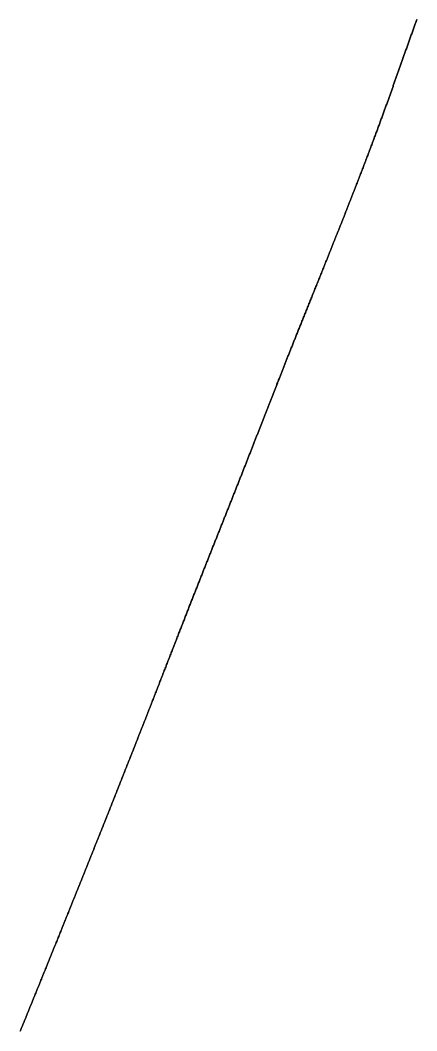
# Model space of a CAD drawing. Header units: inches. Extents: x 130170 to 284068, y 377793 to 804530.
# Drawn here: x 260200 to 260220.6, y 744033.2 to 744085.7 of the extents above; entities that cross this region are included whole.
import ezdxf

# ---------------------------------------------------------------- set-up
doc = ezdxf.new("R2010")
doc.units = ezdxf.units.IN
doc.header["$MEASUREMENT"] = 0
doc.layers.add('muni_il', color=7, linetype='Continuous')

msp = doc.modelspace()

# ---------------------------------------------------------------- linework, layer by layer
at = {"layer": 'muni_il'}
for points in [[(260199.983, 744033.163), (260200.012, 744033.232), (260200.04, 744033.302), (260200.069, 744033.372), (260200.098, 744033.441), (260200.126, 744033.511), (260200.155, 744033.58), (260200.183, 744033.649), (260200.211, 744033.718), (260200.24, 744033.787), (260200.268, 744033.855), (260200.296, 744033.924), (260200.324, 744033.993), (260200.352, 744034.061), (260200.38, 744034.129), (260200.408, 744034.197), (260200.436, 744034.265), (260200.463, 744034.333), (260200.491, 744034.401), (260200.519, 744034.469), (260200.546, 744034.536), (260200.574, 744034.604), (260200.601, 744034.671), (260200.629, 744034.738), (260200.656, 744034.806), (260200.684, 744034.873), (260200.711, 744034.94), (260200.738, 744035.007), (260200.765, 744035.073), (260200.793, 744035.14), (260200.82, 744035.207), (260200.847, 744035.273), (260200.874, 744035.34), (260200.901, 744035.406), (260200.928, 744035.472), (260200.955, 744035.538), (260200.982, 744035.605), (260201.009, 744035.671), (260201.035, 744035.737), (260201.062, 744035.803), (260201.089, 744035.868), (260201.116, 744035.934), (260201.142, 744036), (260201.169, 744036.066), (260201.196, 744036.131), (260201.222, 744036.197), (260201.249, 744036.262), (260201.275, 744036.328), (260201.302, 744036.393), (260201.328, 744036.459), (260201.355, 744036.524), (260201.381, 744036.589), (260201.408, 744036.655), (260201.434, 744036.72), (260201.461, 744036.785), (260201.487, 744036.85), (260201.514, 744036.916), (260201.54, 744036.981), (260201.566, 744037.046), (260201.593, 744037.111), (260201.619, 744037.176), (260201.645, 744037.241), (260201.672, 744037.306), (260201.698, 744037.371), (260201.724, 744037.436), (260201.751, 744037.501), (260201.777, 744037.567), (260201.803, 744037.632), (260201.83, 744037.697), (260201.856, 744037.762), (260201.882, 744037.827), (260201.909, 744037.892), (260201.935, 744037.957), (260201.961, 744038.023), (260201.988, 744038.088), (260202.014, 744038.153), (260202.04, 744038.218), (260202.067, 744038.284), (260202.093, 744038.349), (260202.12, 744038.414), (260202.146, 744038.48), (260202.172, 744038.545), (260202.199, 744038.611), (260202.225, 744038.676), (260202.252, 744038.742), (260202.278, 744038.808), (260202.305, 744038.873), (260202.331, 744038.939), (260202.358, 744039.005), (260202.384, 744039.071), (260202.411, 744039.137), (260202.438, 744039.203), (260202.464, 744039.269), (260202.491, 744039.335), (260202.518, 744039.401), (260202.544, 744039.467), (260202.571, 744039.534), (260202.598, 744039.6), (260202.625, 744039.667), (260202.652, 744039.733), (260202.678, 744039.8), (260202.705, 744039.867), (260202.732, 744039.933), (260202.759, 744040), (260202.786, 744040.067), (260202.813, 744040.134), (260202.84, 744040.202), (260202.867, 744040.269), (260202.894, 744040.336), (260202.922, 744040.404), (260202.949, 744040.471), (260202.976, 744040.539), (260203.003, 744040.606), (260203.031, 744040.674), (260203.058, 744040.742), (260203.085, 744040.81), (260203.113, 744040.878), (260203.14, 744040.947), (260203.168, 744041.015), (260203.195, 744041.083), (260203.223, 744041.152), (260203.25, 744041.22), (260203.278, 744041.289), (260203.306, 744041.358), (260203.333, 744041.427), (260203.361, 744041.496), (260203.389, 744041.565), (260203.417, 744041.634), (260203.444, 744041.704), (260203.472, 744041.773), (260203.5, 744041.843), (260203.528, 744041.912), (260203.556, 744041.982), (260203.584, 744042.052), (260203.612, 744042.122), (260203.64, 744042.192), (260203.669, 744042.262), (260203.697, 744042.332), (260203.725, 744042.403), (260203.753, 744042.473), (260203.782, 744042.544), (260203.81, 744042.614), (260203.838, 744042.685), (260203.867, 744042.756), (260203.895, 744042.827), (260203.923, 744042.898), (260203.952, 744042.969), (260203.981, 744043.04), (260204.009, 744043.111), (260204.038, 744043.183), (260204.066, 744043.254), (260204.095, 744043.326), (260204.124, 744043.398), (260204.152, 744043.469), (260204.181, 744043.541), (260204.21, 744043.613), (260204.239, 744043.685), (260204.267, 744043.757), (260204.296, 744043.829), (260204.325, 744043.901), (260204.354, 744043.973), (260204.383, 744044.046), (260204.412, 744044.118), (260204.44, 744044.19), (260204.47, 744044.263), (260204.498, 744044.336), (260204.527, 744044.408), (260204.556, 744044.481), (260204.585, 744044.554), (260204.614, 744044.626), (260204.643, 744044.699), (260204.673, 744044.772), (260204.702, 744044.845), (260204.731, 744044.918), (260204.76, 744044.991), (260204.789, 744045.064), (260204.818, 744045.137), (260204.847, 744045.21), (260204.876, 744045.283), (260204.905, 744045.356), (260204.934, 744045.429), (260204.963, 744045.502), (260204.992, 744045.575), (260205.021, 744045.649), (260205.05, 744045.722), (260205.079, 744045.795), (260205.108, 744045.868), (260205.138, 744045.941), (260205.167, 744046.014), (260205.196, 744046.088), (260205.225, 744046.161), (260205.254, 744046.234), (260205.283, 744046.307), (260205.312, 744046.38), (260205.341, 744046.453), (260205.37, 744046.526), (260205.399, 744046.6), (260205.428, 744046.673), (260205.456, 744046.746), (260205.485, 744046.818), (260205.514, 744046.891), (260205.543, 744046.964), (260205.572, 744047.037), (260205.601, 744047.11), (260205.629, 744047.182), (260205.658, 744047.255), (260205.687, 744047.328), (260205.715, 744047.4), (260205.744, 744047.473), (260205.772, 744047.545), (260205.801, 744047.617), (260205.829, 744047.689), (260205.858, 744047.762), (260205.886, 744047.834), (260205.915, 744047.906), (260205.943, 744047.978), (260205.971, 744048.049), (260206, 744048.121), (260206.028, 744048.193), (260206.056, 744048.264), (260206.084, 744048.336), (260206.112, 744048.407), (260206.14, 744048.478), (260206.168, 744048.549), (260206.196, 744048.62), (260206.224, 744048.691), (260206.252, 744048.762), (260206.28, 744048.833), (260206.307, 744048.903), (260206.335, 744048.973), (260206.363, 744049.044), (260206.39, 744049.114), (260206.418, 744049.184), (260206.445, 744049.253), (260206.472, 744049.323), (260206.5, 744049.393), (260206.527, 744049.462), (260206.554, 744049.531), (260206.581, 744049.6), (260206.608, 744049.669), (260206.635, 744049.738), (260206.662, 744049.807), (260206.689, 744049.875), (260206.715, 744049.944), (260206.742, 744050.012), (260206.769, 744050.08), (260206.795, 744050.148), (260206.822, 744050.215), (260206.848, 744050.283), (260206.875, 744050.35), (260206.901, 744050.417), (260206.927, 744050.484), (260206.953, 744050.551), (260206.979, 744050.617), (260207.005, 744050.684), (260207.031, 744050.75), (260207.057, 744050.816), (260207.083, 744050.882), (260207.108, 744050.948), (260207.134, 744051.013), (260207.16, 744051.078), (260207.185, 744051.144), (260207.21, 744051.208), (260207.236, 744051.273), (260207.261, 744051.338), (260207.286, 744051.402), (260207.311, 744051.466), (260207.336, 744051.53), (260207.361, 744051.594), (260207.386, 744051.658), (260207.41, 744051.721), (260207.435, 744051.784), (260207.46, 744051.847), (260207.484, 744051.91), (260207.509, 744051.973), (260207.533, 744052.035), (260207.557, 744052.097), (260207.581, 744052.159), (260207.606, 744052.221), (260207.63, 744052.283), (260207.654, 744052.344), (260207.678, 744052.406), (260207.701, 744052.467), (260207.725, 744052.527), (260207.749, 744052.588), (260207.772, 744052.649), (260207.796, 744052.709), (260207.819, 744052.769), (260207.843, 744052.829), (260207.866, 744052.889), (260207.889, 744052.948), (260207.912, 744053.007), (260207.935, 744053.067), (260207.958, 744053.125), (260207.981, 744053.184), (260208.004, 744053.243), (260208.027, 744053.301), (260208.05, 744053.359), (260208.072, 744053.417), (260208.095, 744053.475), (260208.117, 744053.533), (260208.14, 744053.59), (260208.162, 744053.648), (260208.185, 744053.705), (260208.207, 744053.762), (260208.229, 744053.818), (260208.251, 744053.875), (260208.273, 744053.931), (260208.295, 744053.988), (260208.317, 744054.044), (260208.339, 744054.1), (260208.361, 744054.155), (260208.383, 744054.211), (260208.404, 744054.266), (260208.426, 744054.322), (260208.447, 744054.377), (260208.469, 744054.432), (260208.49, 744054.487), (260208.512, 744054.541), (260208.533, 744054.596), (260208.554, 744054.65), (260208.576, 744054.704), (260208.597, 744054.758), (260208.618, 744054.812), (260208.639, 744054.866), (260208.66, 744054.92), (260208.681, 744054.973), (260208.702, 744055.027), (260208.723, 744055.08), (260208.744, 744055.133), (260208.764, 744055.186), (260208.785, 744055.239), (260208.806, 744055.291), (260208.827, 744055.344), (260208.847, 744055.397), (260208.868, 744055.449), (260208.888, 744055.501), (260208.909, 744055.553), (260208.929, 744055.605), (260208.95, 744055.657), (260208.97, 744055.709), (260208.991, 744055.761), (260209.011, 744055.813), (260209.031, 744055.864), (260209.052, 744055.916), (260209.072, 744055.967), (260209.092, 744056.018), (260209.112, 744056.069), (260209.132, 744056.121), (260209.152, 744056.172), (260209.173, 744056.223), (260209.193, 744056.273), (260209.213, 744056.324), (260209.233, 744056.375), (260209.253, 744056.425), (260209.272, 744056.476), (260209.293, 744056.526), (260209.312, 744056.577), (260209.332, 744056.627), (260209.352, 744056.678), (260209.372, 744056.728), (260209.392, 744056.778), (260209.412, 744056.828), (260209.432, 744056.878), (260209.451, 744056.928), (260209.471, 744056.978), (260209.491, 744057.028), (260209.511, 744057.078), (260209.53, 744057.128), (260209.55, 744057.177), (260209.57, 744057.227), (260209.59, 744057.277), (260209.609, 744057.326), (260209.629, 744057.376), (260209.649, 744057.426), (260209.668, 744057.475), (260209.688, 744057.525), (260209.708, 744057.574), (260209.727, 744057.624), (260209.747, 744057.673), (260209.766, 744057.722), (260209.786, 744057.772), (260209.806, 744057.821), (260209.825, 744057.87), (260209.845, 744057.92), (260209.865, 744057.969), (260209.884, 744058.018), (260209.904, 744058.068), (260209.923, 744058.117), (260209.943, 744058.166), (260209.962, 744058.215), (260209.982, 744058.264), (260210.002, 744058.314), (260210.021, 744058.363), (260210.041, 744058.412), (260210.06, 744058.461), (260210.08, 744058.51), (260210.099, 744058.559), (260210.119, 744058.609), (260210.139, 744058.658), (260210.158, 744058.707), (260210.178, 744058.756), (260210.197, 744058.805), (260210.217, 744058.854), (260210.236, 744058.903), (260210.256, 744058.952), (260210.276, 744059.002), (260210.295, 744059.051), (260210.315, 744059.1), (260210.334, 744059.149), (260210.354, 744059.198), (260210.373, 744059.247), (260210.393, 744059.296), (260210.412, 744059.345), (260210.432, 744059.394), (260210.452, 744059.443), (260210.471, 744059.492), (260210.491, 744059.542), (260210.51, 744059.591), (260210.53, 744059.64), (260210.549, 744059.689), (260210.569, 744059.738), (260210.588, 744059.787), (260210.608, 744059.836), (260210.627, 744059.885), (260210.647, 744059.934), (260210.667, 744059.983), (260210.686, 744060.033), (260210.706, 744060.082), (260210.725, 744060.131), (260210.745, 744060.18), (260210.764, 744060.229), (260210.784, 744060.278), (260210.803, 744060.327), (260210.823, 744060.376), (260210.842, 744060.425), (260210.862, 744060.474), (260210.881, 744060.523), (260210.901, 744060.572), (260210.92, 744060.621), (260210.94, 744060.67), (260210.959, 744060.719), (260210.978, 744060.768), (260210.998, 744060.817), (260211.017, 744060.866), (260211.037, 744060.915), (260211.056, 744060.964), (260211.076, 744061.013), (260211.095, 744061.061), (260211.114, 744061.11), (260211.134, 744061.159), (260211.153, 744061.208), (260211.172, 744061.257), (260211.192, 744061.306), (260211.211, 744061.354), (260211.23, 744061.403), (260211.249, 744061.452), (260211.269, 744061.5), (260211.288, 744061.549), (260211.307, 744061.598), (260211.327, 744061.646), (260211.346, 744061.695), (260211.365, 744061.743), (260211.384, 744061.792), (260211.403, 744061.84), (260211.422, 744061.889), (260211.441, 744061.937), (260211.46, 744061.985), (260211.48, 744062.034), (260211.499, 744062.082), (260211.518, 744062.13), (260211.537, 744062.178), (260211.556, 744062.227), (260211.575, 744062.275), (260211.594, 744062.323), (260211.613, 744062.371), (260211.631, 744062.419), (260211.65, 744062.467), (260211.669, 744062.514), (260211.688, 744062.562), (260211.707, 744062.61), (260211.726, 744062.658), (260211.744, 744062.705), (260211.763, 744062.753), (260211.782, 744062.801), (260211.8, 744062.848), (260211.819, 744062.896), (260211.838, 744062.943), (260211.856, 744062.99), (260211.875, 744063.038), (260211.893, 744063.085), (260211.912, 744063.132), (260211.93, 744063.179), (260211.949, 744063.226), (260211.967, 744063.273), (260211.986, 744063.32), (260212.004, 744063.367), (260212.022, 744063.414), (260212.041, 744063.461), (260212.059, 744063.507), (260212.077, 744063.554), (260212.096, 744063.6), (260212.114, 744063.647), (260212.132, 744063.693), (260212.15, 744063.74), (260212.168, 744063.786), (260212.186, 744063.832), (260212.204, 744063.878), (260212.222, 744063.924), (260212.24, 744063.971), (260212.258, 744064.016), (260212.276, 744064.063), (260212.294, 744064.108), (260212.312, 744064.154), (260212.33, 744064.2), (260212.348, 744064.246), (260212.366, 744064.291), (260212.383, 744064.337), (260212.401, 744064.382), (260212.419, 744064.428), (260212.437, 744064.473), (260212.454, 744064.518), (260212.472, 744064.563), (260212.49, 744064.609), (260212.507, 744064.654), (260212.525, 744064.699), (260212.542, 744064.744), (260212.56, 744064.789), (260212.577, 744064.834), (260212.595, 744064.878), (260212.612, 744064.923), (260212.63, 744064.968), (260212.647, 744065.013), (260212.665, 744065.057), (260212.682, 744065.102), (260212.699, 744065.146), (260212.717, 744065.191), (260212.734, 744065.235), (260212.751, 744065.28), (260212.769, 744065.324), (260212.786, 744065.368), (260212.803, 744065.413), (260212.82, 744065.457), (260212.838, 744065.501), (260212.855, 744065.545), (260212.872, 744065.589), (260212.889, 744065.633), (260212.906, 744065.677), (260212.924, 744065.721), (260212.941, 744065.765), (260212.958, 744065.809), (260212.975, 744065.853), (260212.992, 744065.897), (260213.009, 744065.941), (260213.027, 744065.985), (260213.044, 744066.029), (260213.061, 744066.073), (260213.078, 744066.117), (260213.095, 744066.161), (260213.112, 744066.205), (260213.129, 744066.248), (260213.147, 744066.292), (260213.164, 744066.336), (260213.181, 744066.38), (260213.198, 744066.424), (260213.215, 744066.468), (260213.233, 744066.512), (260213.25, 744066.556), (260213.267, 744066.6), (260213.284, 744066.644), (260213.302, 744066.688), (260213.319, 744066.732), (260213.336, 744066.776), (260213.353, 744066.82), (260213.371, 744066.864), (260213.388, 744066.908), (260213.406, 744066.952), (260213.423, 744066.997), (260213.44, 744067.041), (260213.458, 744067.085), (260213.475, 744067.13), (260213.493, 744067.174), (260213.51, 744067.219), (260213.528, 744067.263), (260213.546, 744067.308), (260213.563, 744067.353), (260213.581, 744067.398), (260213.599, 744067.443), (260213.616, 744067.488), (260213.634, 744067.533), (260213.652, 744067.578), (260213.67, 744067.623), (260213.688, 744067.669), (260213.706, 744067.714), (260213.724, 744067.76), (260213.742, 744067.805), (260213.76, 744067.851), (260213.778, 744067.897), (260213.797, 744067.943), (260213.815, 744067.989), (260213.833, 744068.035), (260213.852, 744068.082), (260213.87, 744068.128), (260213.889, 744068.175), (260213.907, 744068.222), (260213.926, 744068.269), (260213.945, 744068.316), (260213.964, 744068.363), (260213.982, 744068.411), (260214.001, 744068.458), (260214.02, 744068.506), (260214.039, 744068.554), (260214.059, 744068.602), (260214.078, 744068.65), (260214.097, 744068.698), (260214.117, 744068.747), (260214.136, 744068.796), (260214.156, 744068.845), (260214.175, 744068.894), (260214.195, 744068.943), (260214.215, 744068.992), (260214.235, 744069.042), (260214.255, 744069.092), (260214.275, 744069.142), (260214.295, 744069.192), (260214.315, 744069.243), (260214.335, 744069.294), (260214.356, 744069.345), (260214.376, 744069.396), (260214.397, 744069.447), (260214.418, 744069.499), (260214.438, 744069.55), (260214.459, 744069.603), (260214.48, 744069.655), (260214.501, 744069.707), (260214.523, 744069.76), (260214.544, 744069.813), (260214.565, 744069.866), (260214.587, 744069.92), (260214.608, 744069.973), (260214.63, 744070.027), (260214.652, 744070.081), (260214.674, 744070.136), (260214.696, 744070.191), (260214.718, 744070.246), (260214.74, 744070.301), (260214.763, 744070.356), (260214.785, 744070.412), (260214.808, 744070.468), (260214.83, 744070.524), (260214.853, 744070.58), (260214.876, 744070.637), (260214.899, 744070.694), (260214.922, 744070.752), (260214.945, 744070.809), (260214.969, 744070.867), (260214.992, 744070.925), (260215.016, 744070.983), (260215.039, 744071.042), (260215.063, 744071.101), (260215.087, 744071.16), (260215.111, 744071.219), (260215.135, 744071.279), (260215.159, 744071.339), (260215.183, 744071.399), (260215.208, 744071.459), (260215.232, 744071.52), (260215.257, 744071.581), (260215.281, 744071.642), (260215.306, 744071.704), (260215.331, 744071.765), (260215.356, 744071.827), (260215.381, 744071.89), (260215.406, 744071.952), (260215.432, 744072.015), (260215.457, 744072.078), (260215.483, 744072.141), (260215.508, 744072.205), (260215.534, 744072.269), (260215.56, 744072.332), (260215.586, 744072.397), (260215.612, 744072.461), (260215.638, 744072.526), (260215.664, 744072.591), (260215.69, 744072.656), (260215.716, 744072.722), (260215.743, 744072.787), (260215.769, 744072.853), (260215.796, 744072.919), (260215.822, 744072.985), (260215.849, 744073.052), (260215.876, 744073.118), (260215.903, 744073.185), (260215.93, 744073.252), (260215.957, 744073.32), (260215.984, 744073.387), (260216.011, 744073.455), (260216.038, 744073.522), (260216.066, 744073.59), (260216.093, 744073.659), (260216.12, 744073.727), (260216.148, 744073.795), (260216.175, 744073.864), (260216.203, 744073.933), (260216.23, 744074.002), (260216.258, 744074.07), (260216.286, 744074.14), (260216.313, 744074.209), (260216.341, 744074.278), (260216.369, 744074.348), (260216.396, 744074.417), (260216.424, 744074.487), (260216.452, 744074.557), (260216.48, 744074.627), (260216.508, 744074.697), (260216.536, 744074.767), (260216.564, 744074.837), (260216.591, 744074.907), (260216.619, 744074.977), (260216.647, 744075.047), (260216.675, 744075.118), (260216.703, 744075.188), (260216.731, 744075.258), (260216.759, 744075.329), (260216.787, 744075.399), (260216.815, 744075.469), (260216.843, 744075.54), (260216.87, 744075.61), (260216.898, 744075.68), (260216.926, 744075.751), (260216.954, 744075.821), (260216.981, 744075.891), (260217.009, 744075.961), (260217.037, 744076.031), (260217.064, 744076.101), (260217.092, 744076.171), (260217.119, 744076.241), (260217.147, 744076.311), (260217.174, 744076.381), (260217.201, 744076.45), (260217.229, 744076.52), (260217.256, 744076.589), (260217.283, 744076.659), (260217.31, 744076.728), (260217.337, 744076.797), (260217.364, 744076.865), (260217.391, 744076.934), (260217.417, 744077.003), (260217.444, 744077.071), (260217.471, 744077.139), (260217.497, 744077.207), (260217.524, 744077.275), (260217.55, 744077.343), (260217.576, 744077.41), (260217.602, 744077.478), (260217.628, 744077.545), (260217.654, 744077.612), (260217.68, 744077.678), (260217.705, 744077.745), (260217.731, 744077.811), (260217.756, 744077.877), (260217.782, 744077.943), (260217.807, 744078.008), (260217.832, 744078.073), (260217.857, 744078.138), (260217.882, 744078.203), (260217.906, 744078.267), (260217.931, 744078.332), (260217.956, 744078.396), (260217.98, 744078.459), (260218.004, 744078.523), (260218.028, 744078.586), (260218.052, 744078.648), (260218.076, 744078.711), (260218.099, 744078.773), (260218.123, 744078.835), (260218.146, 744078.897), (260218.17, 744078.958), (260218.193, 744079.019), (260218.216, 744079.08), (260218.239, 744079.14), (260218.261, 744079.201), (260218.284, 744079.26), (260218.306, 744079.32), (260218.329, 744079.379), (260218.351, 744079.438), (260218.373, 744079.497), (260218.395, 744079.555), (260218.416, 744079.613), (260218.438, 744079.671), (260218.459, 744079.728), (260218.481, 744079.786), (260218.502, 744079.842), (260218.523, 744079.899), (260218.544, 744079.955), (260218.565, 744080.011), (260218.585, 744080.067), (260218.606, 744080.122), (260218.626, 744080.177), (260218.646, 744080.232), (260218.667, 744080.287), (260218.686, 744080.341), (260218.706, 744080.395), (260218.726, 744080.449), (260218.746, 744080.502), (260218.765, 744080.555), (260218.785, 744080.608), (260218.804, 744080.661), (260218.823, 744080.713), (260218.842, 744080.766), (260218.861, 744080.818), (260218.88, 744080.87), (260218.899, 744080.921), (260218.917, 744080.972), (260218.936, 744081.023), (260218.954, 744081.074), (260218.973, 744081.125), (260218.991, 744081.175), (260219.009, 744081.226), (260219.027, 744081.276), (260219.045, 744081.326), (260219.063, 744081.376), (260219.081, 744081.425), (260219.099, 744081.475), (260219.117, 744081.524), (260219.134, 744081.573), (260219.152, 744081.622), (260219.169, 744081.671), (260219.187, 744081.72), (260219.204, 744081.769), (260219.222, 744081.817), (260219.239, 744081.866), (260219.256, 744081.914), (260219.274, 744081.962), (260219.291, 744082.011), (260219.308, 744082.059), (260219.325, 744082.107), (260219.342, 744082.155), (260219.359, 744082.203), (260219.376, 744082.251), (260219.393, 744082.299), (260219.41, 744082.347), (260219.427, 744082.394), (260219.444, 744082.442), (260219.461, 744082.49), (260219.478, 744082.538), (260219.495, 744082.586), (260219.512, 744082.634), (260219.529, 744082.682), (260219.546, 744082.73), (260219.563, 744082.778), (260219.58, 744082.826), (260219.597, 744082.874), (260219.614, 744082.922), (260219.631, 744082.97), (260219.648, 744083.018), (260219.665, 744083.066), (260219.682, 744083.115), (260219.7, 744083.163), (260219.717, 744083.212), (260219.734, 744083.26), (260219.751, 744083.309), (260219.768, 744083.358), (260219.786, 744083.407), (260219.803, 744083.456), (260219.82, 744083.505), (260219.838, 744083.554), (260219.855, 744083.604), (260219.873, 744083.653), (260219.891, 744083.703), (260219.908, 744083.752), (260219.926, 744083.802), (260219.944, 744083.852), (260219.961, 744083.902), (260219.979, 744083.952), (260219.997, 744084.003), (260220.015, 744084.053), (260220.033, 744084.104), (260220.051, 744084.154), (260220.069, 744084.205), (260220.087, 744084.256), (260220.105, 744084.307), (260220.124, 744084.358), (260220.142, 744084.41), (260220.16, 744084.461), (260220.179, 744084.513), (260220.197, 744084.564), (260220.215, 744084.616), (260220.234, 744084.668), (260220.253, 744084.72), (260220.271, 744084.772), (260220.29, 744084.824), (260220.309, 744084.877), (260220.327, 744084.929), (260220.346, 744084.982), (260220.365, 744085.034), (260220.384, 744085.087), (260220.403, 744085.14), (260220.422, 744085.192), (260220.441, 744085.245), (260220.46, 744085.298), (260220.479, 744085.351), (260220.498, 744085.404), (260220.517, 744085.457), (260220.536, 744085.51), (260220.555, 744085.563), (260220.575, 744085.616), (260220.594, 744085.669), (260220.613, 744085.722), (260220.632, 744085.775)], [(260220.632, 744085.775), (260220.613, 744085.722), (260220.594, 744085.669), (260220.575, 744085.616), (260220.555, 744085.563), (260220.536, 744085.51), (260220.517, 744085.457), (260220.498, 744085.404), (260220.479, 744085.351), (260220.46, 744085.298), (260220.441, 744085.245), (260220.422, 744085.192), (260220.403, 744085.14), (260220.384, 744085.087), (260220.365, 744085.034), (260220.346, 744084.982), (260220.327, 744084.929), (260220.309, 744084.877), (260220.29, 744084.824), (260220.271, 744084.772), (260220.253, 744084.72), (260220.234, 744084.668), (260220.215, 744084.616), (260220.197, 744084.564), (260220.179, 744084.513), (260220.16, 744084.461), (260220.142, 744084.41), (260220.124, 744084.358), (260220.105, 744084.307), (260220.087, 744084.256), (260220.069, 744084.205), (260220.051, 744084.154), (260220.033, 744084.104), (260220.015, 744084.053), (260219.997, 744084.003), (260219.979, 744083.952), (260219.961, 744083.902), (260219.944, 744083.852), (260219.926, 744083.802), (260219.908, 744083.752), (260219.891, 744083.703), (260219.873, 744083.653), (260219.855, 744083.604), (260219.838, 744083.554), (260219.82, 744083.505), (260219.803, 744083.456), (260219.786, 744083.407), (260219.768, 744083.358), (260219.751, 744083.309), (260219.734, 744083.26), (260219.717, 744083.212), (260219.7, 744083.163), (260219.682, 744083.115), (260219.665, 744083.066), (260219.648, 744083.018), (260219.631, 744082.97), (260219.614, 744082.922), (260219.597, 744082.874), (260219.58, 744082.826), (260219.563, 744082.778), (260219.546, 744082.73), (260219.529, 744082.682), (260219.512, 744082.634), (260219.495, 744082.586), (260219.478, 744082.538), (260219.461, 744082.49), (260219.444, 744082.442), (260219.427, 744082.394), (260219.41, 744082.347), (260219.393, 744082.299), (260219.376, 744082.251), (260219.359, 744082.203), (260219.342, 744082.155), (260219.325, 744082.107), (260219.308, 744082.059), (260219.291, 744082.011), (260219.274, 744081.962), (260219.256, 744081.914), (260219.239, 744081.866), (260219.222, 744081.817), (260219.204, 744081.769), (260219.187, 744081.72), (260219.169, 744081.671), (260219.152, 744081.622), (260219.134, 744081.573), (260219.117, 744081.524), (260219.099, 744081.475), (260219.081, 744081.425), (260219.063, 744081.376), (260219.045, 744081.326), (260219.027, 744081.276), (260219.009, 744081.226), (260218.991, 744081.175), (260218.973, 744081.125), (260218.954, 744081.074), (260218.936, 744081.023), (260218.917, 744080.972), (260218.899, 744080.921), (260218.88, 744080.87), (260218.861, 744080.818), (260218.842, 744080.766), (260218.823, 744080.713), (260218.804, 744080.661), (260218.785, 744080.608), (260218.765, 744080.555), (260218.746, 744080.502), (260218.726, 744080.449), (260218.706, 744080.395), (260218.686, 744080.341), (260218.667, 744080.287), (260218.646, 744080.232), (260218.626, 744080.177), (260218.606, 744080.122), (260218.585, 744080.067), (260218.565, 744080.011), (260218.544, 744079.955), (260218.523, 744079.899), (260218.502, 744079.842), (260218.481, 744079.786), (260218.459, 744079.728), (260218.438, 744079.671), (260218.416, 744079.613), (260218.395, 744079.555), (260218.373, 744079.497), (260218.351, 744079.438), (260218.329, 744079.379), (260218.306, 744079.32), (260218.284, 744079.26), (260218.261, 744079.201), (260218.239, 744079.14), (260218.216, 744079.08), (260218.193, 744079.019), (260218.17, 744078.958), (260218.146, 744078.897), (260218.123, 744078.835), (260218.099, 744078.773), (260218.076, 744078.711), (260218.052, 744078.648), (260218.028, 744078.586), (260218.004, 744078.523), (260217.98, 744078.459), (260217.956, 744078.396), (260217.931, 744078.332), (260217.906, 744078.267), (260217.882, 744078.203), (260217.857, 744078.138), (260217.832, 744078.073), (260217.807, 744078.008), (260217.782, 744077.943), (260217.756, 744077.877), (260217.731, 744077.811), (260217.705, 744077.745), (260217.68, 744077.678), (260217.654, 744077.612), (260217.628, 744077.545), (260217.602, 744077.478), (260217.576, 744077.41), (260217.55, 744077.343), (260217.524, 744077.275), (260217.497, 744077.207), (260217.471, 744077.139), (260217.444, 744077.071), (260217.417, 744077.003), (260217.391, 744076.934), (260217.364, 744076.865), (260217.337, 744076.797), (260217.31, 744076.728), (260217.283, 744076.659), (260217.256, 744076.589), (260217.229, 744076.52), (260217.201, 744076.45), (260217.174, 744076.381), (260217.147, 744076.311), (260217.119, 744076.241), (260217.092, 744076.171), (260217.064, 744076.101), (260217.037, 744076.031), (260217.009, 744075.961), (260216.981, 744075.891), (260216.954, 744075.821), (260216.926, 744075.751), (260216.898, 744075.68), (260216.87, 744075.61), (260216.843, 744075.54), (260216.815, 744075.469), (260216.787, 744075.399), (260216.759, 744075.329), (260216.731, 744075.258), (260216.703, 744075.188), (260216.675, 744075.118), (260216.647, 744075.047), (260216.619, 744074.977), (260216.591, 744074.907), (260216.564, 744074.837), (260216.536, 744074.767), (260216.508, 744074.697), (260216.48, 744074.627), (260216.452, 744074.557), (260216.424, 744074.487), (260216.396, 744074.417), (260216.369, 744074.348), (260216.341, 744074.278), (260216.313, 744074.209), (260216.286, 744074.14), (260216.258, 744074.07), (260216.23, 744074.002), (260216.203, 744073.933), (260216.175, 744073.864), (260216.148, 744073.795), (260216.12, 744073.727), (260216.093, 744073.659), (260216.066, 744073.59), (260216.038, 744073.522), (260216.011, 744073.455), (260215.984, 744073.387), (260215.957, 744073.32), (260215.93, 744073.252), (260215.903, 744073.185), (260215.876, 744073.118), (260215.849, 744073.052), (260215.822, 744072.985), (260215.796, 744072.919), (260215.769, 744072.853), (260215.743, 744072.787), (260215.716, 744072.722), (260215.69, 744072.656), (260215.664, 744072.591), (260215.638, 744072.526), (260215.612, 744072.461), (260215.586, 744072.397), (260215.56, 744072.332), (260215.534, 744072.269), (260215.508, 744072.205), (260215.483, 744072.141), (260215.457, 744072.078), (260215.432, 744072.015), (260215.406, 744071.952), (260215.381, 744071.89), (260215.356, 744071.827), (260215.331, 744071.765), (260215.306, 744071.704), (260215.281, 744071.642), (260215.257, 744071.581), (260215.232, 744071.52), (260215.208, 744071.459), (260215.183, 744071.399), (260215.159, 744071.339), (260215.135, 744071.279), (260215.111, 744071.219), (260215.087, 744071.16), (260215.063, 744071.101), (260215.039, 744071.042), (260215.016, 744070.983), (260214.992, 744070.925), (260214.969, 744070.867), (260214.945, 744070.809), (260214.922, 744070.752), (260214.899, 744070.694), (260214.876, 744070.637), (260214.853, 744070.58), (260214.83, 744070.524), (260214.808, 744070.468), (260214.785, 744070.412), (260214.763, 744070.356), (260214.74, 744070.301), (260214.718, 744070.246), (260214.696, 744070.191), (260214.674, 744070.136), (260214.652, 744070.081), (260214.63, 744070.027), (260214.608, 744069.973), (260214.587, 744069.92), (260214.565, 744069.866), (260214.544, 744069.813), (260214.523, 744069.76), (260214.501, 744069.707), (260214.48, 744069.655), (260214.459, 744069.603), (260214.438, 744069.55), (260214.418, 744069.499), (260214.397, 744069.447), (260214.376, 744069.396), (260214.356, 744069.345), (260214.335, 744069.294), (260214.315, 744069.243), (260214.295, 744069.192), (260214.275, 744069.142), (260214.255, 744069.092), (260214.235, 744069.042), (260214.215, 744068.992), (260214.195, 744068.943), (260214.175, 744068.894), (260214.156, 744068.845), (260214.136, 744068.796), (260214.117, 744068.747), (260214.097, 744068.698), (260214.078, 744068.65), (260214.059, 744068.602), (260214.039, 744068.554), (260214.02, 744068.506), (260214.001, 744068.458), (260213.982, 744068.411), (260213.964, 744068.363), (260213.945, 744068.316), (260213.926, 744068.269), (260213.907, 744068.222), (260213.889, 744068.175), (260213.87, 744068.128), (260213.852, 744068.082), (260213.833, 744068.035), (260213.815, 744067.989), (260213.797, 744067.943), (260213.778, 744067.897), (260213.76, 744067.851), (260213.742, 744067.805), (260213.724, 744067.76), (260213.706, 744067.714), (260213.688, 744067.669), (260213.67, 744067.623), (260213.652, 744067.578), (260213.634, 744067.533), (260213.616, 744067.488), (260213.599, 744067.443), (260213.581, 744067.398), (260213.563, 744067.353), (260213.546, 744067.308), (260213.528, 744067.263), (260213.51, 744067.219), (260213.493, 744067.174), (260213.475, 744067.13), (260213.458, 744067.085), (260213.44, 744067.041), (260213.423, 744066.997), (260213.406, 744066.952), (260213.388, 744066.908), (260213.371, 744066.864), (260213.353, 744066.82), (260213.336, 744066.776), (260213.319, 744066.732), (260213.302, 744066.688), (260213.284, 744066.644), (260213.267, 744066.6), (260213.25, 744066.556), (260213.233, 744066.512), (260213.215, 744066.468), (260213.198, 744066.424), (260213.181, 744066.38), (260213.164, 744066.336), (260213.147, 744066.292), (260213.129, 744066.248), (260213.112, 744066.205), (260213.095, 744066.161), (260213.078, 744066.117), (260213.061, 744066.073), (260213.044, 744066.029), (260213.027, 744065.985), (260213.009, 744065.941), (260212.992, 744065.897), (260212.975, 744065.853), (260212.958, 744065.809), (260212.941, 744065.765), (260212.924, 744065.721), (260212.906, 744065.677), (260212.889, 744065.633), (260212.872, 744065.589), (260212.855, 744065.545), (260212.838, 744065.501), (260212.82, 744065.457), (260212.803, 744065.413), (260212.786, 744065.368), (260212.769, 744065.324), (260212.751, 744065.28), (260212.734, 744065.235), (260212.717, 744065.191), (260212.699, 744065.146), (260212.682, 744065.102), (260212.665, 744065.057), (260212.647, 744065.013), (260212.63, 744064.968), (260212.612, 744064.923), (260212.595, 744064.878), (260212.577, 744064.834), (260212.56, 744064.789), (260212.542, 744064.744), (260212.525, 744064.699), (260212.507, 744064.654), (260212.49, 744064.609), (260212.472, 744064.563), (260212.454, 744064.518), (260212.437, 744064.473), (260212.419, 744064.428), (260212.401, 744064.382), (260212.383, 744064.337), (260212.366, 744064.291), (260212.348, 744064.246), (260212.33, 744064.2), (260212.312, 744064.154), (260212.294, 744064.108), (260212.276, 744064.063), (260212.258, 744064.016), (260212.24, 744063.971), (260212.222, 744063.924), (260212.204, 744063.878), (260212.186, 744063.832), (260212.168, 744063.786), (260212.15, 744063.74), (260212.132, 744063.693), (260212.114, 744063.647), (260212.096, 744063.6), (260212.077, 744063.554), (260212.059, 744063.507), (260212.041, 744063.461), (260212.022, 744063.414), (260212.004, 744063.367), (260211.986, 744063.32), (260211.967, 744063.273), (260211.949, 744063.226), (260211.93, 744063.179), (260211.912, 744063.132), (260211.893, 744063.085), (260211.875, 744063.038), (260211.856, 744062.99), (260211.838, 744062.943), (260211.819, 744062.896), (260211.8, 744062.848), (260211.782, 744062.801), (260211.763, 744062.753), (260211.744, 744062.705), (260211.726, 744062.658), (260211.707, 744062.61), (260211.688, 744062.562), (260211.669, 744062.514), (260211.65, 744062.467), (260211.631, 744062.419), (260211.613, 744062.371), (260211.594, 744062.323), (260211.575, 744062.275), (260211.556, 744062.227), (260211.537, 744062.178), (260211.518, 744062.13), (260211.499, 744062.082), (260211.48, 744062.034), (260211.46, 744061.985), (260211.441, 744061.937), (260211.422, 744061.889), (260211.403, 744061.84), (260211.384, 744061.792), (260211.365, 744061.743), (260211.346, 744061.695), (260211.327, 744061.646), (260211.307, 744061.598), (260211.288, 744061.549), (260211.269, 744061.5), (260211.249, 744061.452), (260211.23, 744061.403), (260211.211, 744061.354), (260211.192, 744061.306), (260211.172, 744061.257), (260211.153, 744061.208), (260211.134, 744061.159), (260211.114, 744061.11), (260211.095, 744061.061), (260211.076, 744061.013), (260211.056, 744060.964), (260211.037, 744060.915), (260211.017, 744060.866), (260210.998, 744060.817), (260210.978, 744060.768), (260210.959, 744060.719), (260210.94, 744060.67), (260210.92, 744060.621), (260210.901, 744060.572), (260210.881, 744060.523), (260210.862, 744060.474), (260210.842, 744060.425), (260210.823, 744060.376), (260210.803, 744060.327), (260210.784, 744060.278), (260210.764, 744060.229), (260210.745, 744060.18), (260210.725, 744060.131), (260210.706, 744060.082), (260210.686, 744060.033), (260210.667, 744059.983), (260210.647, 744059.934), (260210.627, 744059.885), (260210.608, 744059.836), (260210.588, 744059.787), (260210.569, 744059.738), (260210.549, 744059.689), (260210.53, 744059.64), (260210.51, 744059.591), (260210.491, 744059.542), (260210.471, 744059.492), (260210.452, 744059.443), (260210.432, 744059.394), (260210.412, 744059.345), (260210.393, 744059.296), (260210.373, 744059.247), (260210.354, 744059.198), (260210.334, 744059.149), (260210.315, 744059.1), (260210.295, 744059.051), (260210.276, 744059.002), (260210.256, 744058.952), (260210.236, 744058.903), (260210.217, 744058.854), (260210.197, 744058.805), (260210.178, 744058.756), (260210.158, 744058.707), (260210.139, 744058.658), (260210.119, 744058.609), (260210.099, 744058.559), (260210.08, 744058.51), (260210.06, 744058.461), (260210.041, 744058.412), (260210.021, 744058.363), (260210.002, 744058.314), (260209.982, 744058.264), (260209.962, 744058.215), (260209.943, 744058.166), (260209.923, 744058.117), (260209.904, 744058.068), (260209.884, 744058.018), (260209.865, 744057.969), (260209.845, 744057.92), (260209.825, 744057.87), (260209.806, 744057.821), (260209.786, 744057.772), (260209.766, 744057.722), (260209.747, 744057.673), (260209.727, 744057.624), (260209.708, 744057.574), (260209.688, 744057.525), (260209.668, 744057.475), (260209.649, 744057.426), (260209.629, 744057.376), (260209.609, 744057.326), (260209.59, 744057.277), (260209.57, 744057.227), (260209.55, 744057.177), (260209.53, 744057.128), (260209.511, 744057.078), (260209.491, 744057.028), (260209.471, 744056.978), (260209.451, 744056.928), (260209.432, 744056.878), (260209.412, 744056.828), (260209.392, 744056.778), (260209.372, 744056.728), (260209.352, 744056.678), (260209.332, 744056.627), (260209.312, 744056.577), (260209.293, 744056.526), (260209.272, 744056.476), (260209.253, 744056.425), (260209.233, 744056.375), (260209.213, 744056.324), (260209.193, 744056.273), (260209.173, 744056.223), (260209.152, 744056.172), (260209.132, 744056.121), (260209.112, 744056.069), (260209.092, 744056.018), (260209.072, 744055.967), (260209.052, 744055.916), (260209.031, 744055.864), (260209.011, 744055.813), (260208.991, 744055.761), (260208.97, 744055.709), (260208.95, 744055.657), (260208.929, 744055.605), (260208.909, 744055.553), (260208.888, 744055.501), (260208.868, 744055.449), (260208.847, 744055.397), (260208.827, 744055.344), (260208.806, 744055.291), (260208.785, 744055.239), (260208.764, 744055.186), (260208.744, 744055.133), (260208.723, 744055.08), (260208.702, 744055.027), (260208.681, 744054.973), (260208.66, 744054.92), (260208.639, 744054.866), (260208.618, 744054.812), (260208.597, 744054.758), (260208.576, 744054.704), (260208.554, 744054.65), (260208.533, 744054.596), (260208.512, 744054.541), (260208.49, 744054.487), (260208.469, 744054.432), (260208.447, 744054.377), (260208.426, 744054.322), (260208.404, 744054.266), (260208.383, 744054.211), (260208.361, 744054.155), (260208.339, 744054.1), (260208.317, 744054.044), (260208.295, 744053.988), (260208.273, 744053.931), (260208.251, 744053.875), (260208.229, 744053.818), (260208.207, 744053.762), (260208.185, 744053.705), (260208.162, 744053.648), (260208.14, 744053.59), (260208.117, 744053.533), (260208.095, 744053.475), (260208.072, 744053.417), (260208.05, 744053.359), (260208.027, 744053.301), (260208.004, 744053.243), (260207.981, 744053.184), (260207.958, 744053.125), (260207.935, 744053.067), (260207.912, 744053.007), (260207.889, 744052.948), (260207.866, 744052.889), (260207.843, 744052.829), (260207.819, 744052.769), (260207.796, 744052.709), (260207.772, 744052.649), (260207.749, 744052.588), (260207.725, 744052.527), (260207.701, 744052.467), (260207.678, 744052.406), (260207.654, 744052.344), (260207.63, 744052.283), (260207.606, 744052.221), (260207.581, 744052.159), (260207.557, 744052.097), (260207.533, 744052.035), (260207.509, 744051.973), (260207.484, 744051.91), (260207.46, 744051.847), (260207.435, 744051.784), (260207.41, 744051.721), (260207.386, 744051.658), (260207.361, 744051.594), (260207.336, 744051.53), (260207.311, 744051.466), (260207.286, 744051.402), (260207.261, 744051.338), (260207.236, 744051.273), (260207.21, 744051.208), (260207.185, 744051.144), (260207.16, 744051.078), (260207.134, 744051.013), (260207.108, 744050.948), (260207.083, 744050.882), (260207.057, 744050.816), (260207.031, 744050.75), (260207.005, 744050.684), (260206.979, 744050.617), (260206.953, 744050.551), (260206.927, 744050.484), (260206.901, 744050.417), (260206.875, 744050.35), (260206.848, 744050.283), (260206.822, 744050.215), (260206.795, 744050.148), (260206.769, 744050.08), (260206.742, 744050.012), (260206.715, 744049.944), (260206.689, 744049.875), (260206.662, 744049.807), (260206.635, 744049.738), (260206.608, 744049.669), (260206.581, 744049.6), (260206.554, 744049.531), (260206.527, 744049.462), (260206.5, 744049.393), (260206.472, 744049.323), (260206.445, 744049.253), (260206.418, 744049.184), (260206.39, 744049.114), (260206.363, 744049.044), (260206.335, 744048.973), (260206.307, 744048.903), (260206.28, 744048.833), (260206.252, 744048.762), (260206.224, 744048.691), (260206.196, 744048.62), (260206.168, 744048.549), (260206.14, 744048.478), (260206.112, 744048.407), (260206.084, 744048.336), (260206.056, 744048.264), (260206.028, 744048.193), (260206, 744048.121), (260205.971, 744048.049), (260205.943, 744047.978), (260205.915, 744047.906), (260205.886, 744047.834), (260205.858, 744047.762), (260205.829, 744047.689), (260205.801, 744047.617), (260205.772, 744047.545), (260205.744, 744047.473), (260205.715, 744047.4), (260205.687, 744047.328), (260205.658, 744047.255), (260205.629, 744047.182), (260205.601, 744047.11), (260205.572, 744047.037), (260205.543, 744046.964), (260205.514, 744046.891), (260205.485, 744046.818), (260205.456, 744046.746), (260205.428, 744046.673), (260205.399, 744046.6), (260205.37, 744046.526), (260205.341, 744046.453), (260205.312, 744046.38), (260205.283, 744046.307), (260205.254, 744046.234), (260205.225, 744046.161), (260205.196, 744046.088), (260205.167, 744046.014), (260205.138, 744045.941), (260205.108, 744045.868), (260205.079, 744045.795), (260205.05, 744045.722), (260205.021, 744045.649), (260204.992, 744045.575), (260204.963, 744045.502), (260204.934, 744045.429), (260204.905, 744045.356), (260204.876, 744045.283), (260204.847, 744045.21), (260204.818, 744045.137), (260204.789, 744045.064), (260204.76, 744044.991), (260204.731, 744044.918), (260204.702, 744044.845), (260204.673, 744044.772), (260204.643, 744044.699), (260204.614, 744044.626), (260204.585, 744044.554), (260204.556, 744044.481), (260204.527, 744044.408), (260204.498, 744044.336), (260204.47, 744044.263), (260204.44, 744044.19), (260204.412, 744044.118), (260204.383, 744044.046), (260204.354, 744043.973), (260204.325, 744043.901), (260204.296, 744043.829), (260204.267, 744043.757), (260204.239, 744043.685), (260204.21, 744043.613), (260204.181, 744043.541), (260204.152, 744043.469), (260204.124, 744043.398), (260204.095, 744043.326), (260204.066, 744043.254), (260204.038, 744043.183), (260204.009, 744043.111), (260203.981, 744043.04), (260203.952, 744042.969), (260203.923, 744042.898), (260203.895, 744042.827), (260203.867, 744042.756), (260203.838, 744042.685), (260203.81, 744042.614), (260203.782, 744042.544), (260203.753, 744042.473), (260203.725, 744042.403), (260203.697, 744042.332), (260203.669, 744042.262), (260203.64, 744042.192), (260203.612, 744042.122), (260203.584, 744042.052), (260203.556, 744041.982), (260203.528, 744041.912), (260203.5, 744041.843), (260203.472, 744041.773), (260203.444, 744041.704), (260203.417, 744041.634), (260203.389, 744041.565), (260203.361, 744041.496), (260203.333, 744041.427), (260203.306, 744041.358), (260203.278, 744041.289), (260203.25, 744041.22), (260203.223, 744041.152), (260203.195, 744041.083), (260203.168, 744041.015), (260203.14, 744040.947), (260203.113, 744040.878), (260203.085, 744040.81), (260203.058, 744040.742), (260203.031, 744040.674), (260203.003, 744040.606), (260202.976, 744040.539), (260202.949, 744040.471), (260202.922, 744040.404), (260202.894, 744040.336), (260202.867, 744040.269), (260202.84, 744040.202), (260202.813, 744040.134), (260202.786, 744040.067), (260202.759, 744040), (260202.732, 744039.933), (260202.705, 744039.867), (260202.678, 744039.8), (260202.652, 744039.733), (260202.625, 744039.667), (260202.598, 744039.6), (260202.571, 744039.534), (260202.544, 744039.467), (260202.518, 744039.401), (260202.491, 744039.335), (260202.464, 744039.269), (260202.438, 744039.203), (260202.411, 744039.137), (260202.384, 744039.071), (260202.358, 744039.005), (260202.331, 744038.939), (260202.305, 744038.873), (260202.278, 744038.808), (260202.252, 744038.742), (260202.225, 744038.676), (260202.199, 744038.611), (260202.172, 744038.545), (260202.146, 744038.48), (260202.12, 744038.414), (260202.093, 744038.349), (260202.067, 744038.284), (260202.04, 744038.218), (260202.014, 744038.153), (260201.988, 744038.088), (260201.961, 744038.023), (260201.935, 744037.957), (260201.909, 744037.892), (260201.882, 744037.827), (260201.856, 744037.762), (260201.83, 744037.697), (260201.803, 744037.632), (260201.777, 744037.567), (260201.751, 744037.501), (260201.724, 744037.436), (260201.698, 744037.371), (260201.672, 744037.306), (260201.645, 744037.241), (260201.619, 744037.176), (260201.593, 744037.111), (260201.566, 744037.046), (260201.54, 744036.981), (260201.514, 744036.916), (260201.487, 744036.85), (260201.461, 744036.785), (260201.434, 744036.72), (260201.408, 744036.655), (260201.381, 744036.589), (260201.355, 744036.524), (260201.328, 744036.459), (260201.302, 744036.393), (260201.275, 744036.328), (260201.249, 744036.262), (260201.222, 744036.197), (260201.196, 744036.131), (260201.169, 744036.066), (260201.142, 744036), (260201.116, 744035.934), (260201.089, 744035.868), (260201.062, 744035.803), (260201.035, 744035.737), (260201.009, 744035.671), (260200.982, 744035.605), (260200.955, 744035.538), (260200.928, 744035.472), (260200.901, 744035.406), (260200.874, 744035.34), (260200.847, 744035.273), (260200.82, 744035.207), (260200.793, 744035.14), (260200.765, 744035.073), (260200.738, 744035.007), (260200.711, 744034.94), (260200.684, 744034.873), (260200.656, 744034.806), (260200.629, 744034.738), (260200.601, 744034.671), (260200.574, 744034.604), (260200.546, 744034.536), (260200.519, 744034.469), (260200.491, 744034.401), (260200.463, 744034.333), (260200.436, 744034.265), (260200.408, 744034.197), (260200.38, 744034.129), (260200.352, 744034.061), (260200.324, 744033.993), (260200.296, 744033.924), (260200.268, 744033.855), (260200.24, 744033.787), (260200.211, 744033.718), (260200.183, 744033.649), (260200.155, 744033.58), (260200.126, 744033.511), (260200.098, 744033.441), (260200.069, 744033.372), (260200.04, 744033.302), (260200.012, 744033.232), (260199.983, 744033.163)]]:
    msp.add_lwpolyline(points, dxfattribs=at)

doc.saveas('drawing.dxf')
